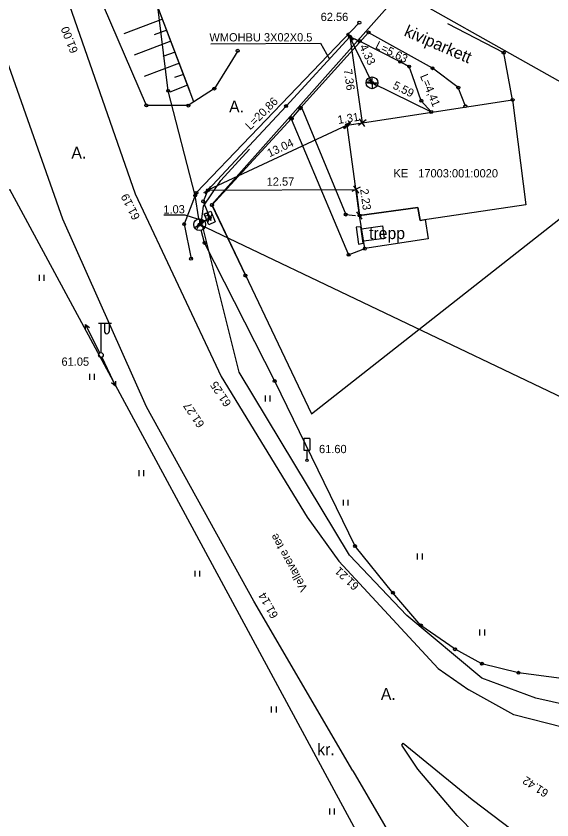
# Model space of a CAD drawing. Extents: x 640470 to 641717, y 6457253 to 6458105.
# Drawn here: x 641542.7 to 641588.1, y 6457546 to 6457614.1 of the extents above; entities that cross this region are included whole.
import ezdxf

# ---------------------------------------------------------------- set-up
doc = ezdxf.new("R2010")
doc.units = 0
for name, color, linetype in [('Level 1', 7, 'Continuous'), ('Level 10', 7, 'Continuous'), ('Level 16', 7, 'Continuous'), ('Level 17', 7, 'Continuous'), ('Level 2', 7, 'Continuous'), ('Level 20', 7, 'Continuous'), ('Level 26', 7, 'Continuous'), ('Level 28', 7, 'Continuous'), ('Level 30', 7, 'Continuous'), ('Level 39', 7, 'Continuous'), ('Level 40', 7, 'Continuous'), ('Level 41', 7, 'Continuous'), ('Level 42', 7, 'Continuous'), ('Level 59', 7, 'Continuous'), ('Level 61', 7, 'Continuous'), ('Level 62', 7, 'Continuous')]:
    doc.layers.add(name, color=color, linetype=linetype)

msp = doc.modelspace()

# ---------------------------------------------------------------- linework, layer by layer
at = {"layer": 'Level 1'}
msp.add_lwpolyline([(641570.76, 6457604.89), (641584.81, 6457607.03), (641585.92, 6457598.12), (641576.95, 6457596.79), (641576.78, 6457597.91), (641571.82, 6457597.22), (641570.76, 6457604.89)], dxfattribs=at)
at = {"layer": 'Level 10'}
for q in [(641572.88, 6457608.97), (641572.38, 6457608.47), (641573.38, 6457608.47), (641572.88, 6457607.97)]:
    msp.add_line((641572.88, 6457608.47), q, dxfattribs=at)
msp.add_circle((641572.88, 6457608.47), 0.5, dxfattribs=at)
at = {"layer": 'Level 16'}
for p, q in [((641558.25, 6457596.45), (641557.84, 6457596.18)), ((641558.25, 6457596.95), (641558.25, 6457596.45)), ((641558.25, 6457596.45), (641558.66, 6457596.18))]:
    msp.add_line(p, q, dxfattribs=at)
msp.add_circle((641558.25, 6457596.45), 0.5, dxfattribs=at)
at = {"layer": 'Level 17'}
for points in [[(641555.58, 6457607.79), (641554.22, 6457618.88)], [(641577.9, 6457606), (641577.06, 6457606.95), (641576.31, 6457609.06), (641576.03, 6457609.85), (641575.27, 6457610.25), (641571.83, 6457612.01), (641571.01, 6457612.38), (641565.59, 6457606.5), (641558.95, 6457599.36), (641558.55, 6457598.42), (641559.11, 6457597.02)], [(641571.01, 6457612.38), (641571.83, 6457612.01)], [(641575.27, 6457610.25), (641576.03, 6457609.85)], [(641557.87, 6457598.92), (641555.58, 6457607.79)], [(641558.17, 6457596.94), (641557.87, 6457598.92)], [(641558.44, 6457596.65), (641559.11, 6457597.02)], [(641558.25, 6457596.45), (641558.44, 6457596.65)], [(641558.67, 6457594.9), (641558.38, 6457595.97)], [(641564.62, 6457583.18), (641558.67, 6457594.9)], [(641571.44, 6457569.19), (641564.62, 6457583.18)], [(641574.65, 6457565.23), (641571.44, 6457569.19)], [(641577.03, 6457562.46), (641574.65, 6457565.23)], [(641579.92, 6457560.44), (641577.03, 6457562.46)], [(641582.21, 6457559.21), (641579.92, 6457560.44)], [(641585.31, 6457558.45), (641582.21, 6457559.21)], [(641588.97, 6457557.96), (641585.31, 6457558.45)]]:
    msp.add_lwpolyline(points, dxfattribs=at)
at = {"layer": 'Level 2'}
for points in [[(641571.82, 6457597.22), (641576.78, 6457597.91), (641576.95, 6457596.79), (641577.39, 6457596.87), (641577.63, 6457595.25), (641572.27, 6457594.41), (641571.82, 6457597.22)], [(641573.77, 6457596.35), (641573.91, 6457595.27), (641572.62, 6457595.1), (641572.16, 6457595.05), (641572, 6457596.1), (641573.77, 6457596.35)], [(641571.53, 6457596.23), (641571.74, 6457594.78), (641572.12, 6457594.87), (641571.94, 6457596.27), (641571.53, 6457596.23)]]:
    msp.add_lwpolyline(points, dxfattribs=at)
at = {"layer": 'Level 20'}
for p, q in [((641549.67, 6457588.09), (641550.77, 6457588.09)), ((641549.67, 6457588.09), (641550.77, 6457588.09)), ((641549.87, 6457588.09), (641549.87, 6457585.59)), ((641549.87, 6457588.09), (641549.87, 6457585.59)), ((641550.17, 6457588.09), (641550.17, 6457587.39)), ((641550.17, 6457588.09), (641550.17, 6457587.39)), ((641550.57, 6457588.09), (641550.57, 6457587.39)), ((641550.57, 6457588.09), (641550.57, 6457587.39))]:
    msp.add_line(p, q, dxfattribs=at)
msp.add_circle((641549.87, 6457585.39), 0.2, dxfattribs=at)
msp.add_circle((641549.87, 6457585.39), 0.2, dxfattribs=at)
msp.add_arc((641550.37, 6457587.3898), 0.2, 179.939306, 0.060697, dxfattribs=at)
msp.add_arc((641550.37, 6457587.3898), 0.2, 179.939306, 0.060697, dxfattribs=at)
at = {"layer": 'Level 26'}
msp.add_lwpolyline([(641559.19, 6457597.6), (641559.58, 6457596.68), (641559.03, 6457596.44), (641558.64, 6457597.36)], close=True, dxfattribs=at)
for points in [[(641549.78, 6457585.57), (641548.57, 6457587.98)], [(641548.57, 6457587.58), (641548.57, 6457587.98), (641548.9, 6457587.73)], [(641549.95, 6457585.21), (641551.1, 6457582.76)], [(641551.11, 6457583.17), (641551.1, 6457582.76), (641550.78, 6457583.02)], [(641567.6, 6457578.32), (641567.1, 6457578.32)], [(641567.1, 6457578.32), (641567.1, 6457577.32)], [(641567.6, 6457578.32), (641567.1, 6457578.32)], [(641567.1, 6457578.32), (641567.1, 6457577.32)], [(641567.6, 6457578.32), (641567.6, 6457577.32)], [(641567.6, 6457578.32), (641567.6, 6457577.32)], [(641567.1, 6457577.32), (641567.6, 6457577.32)], [(641567.1, 6457577.32), (641567.6, 6457577.32)], [(641567.35, 6457577.32), (641567.35, 6457576.57)], [(641567.35, 6457577.32), (641567.35, 6457576.57)]]:
    msp.add_lwpolyline(points, dxfattribs=at)
for centre, radius in [((641559.0308, 6457597.2036), 0.03), ((641559.1892, 6457596.8364), 0.03), ((641549.87, 6457585.39), 0.2), ((641549.87, 6457585.39), 0.2), ((641567.35, 6457576.47), 0.1), ((641567.35, 6457576.47), 0.1)]:
    msp.add_circle(centre, radius, dxfattribs=at)
at = {"layer": 'Level 28'}
for points in [[(641572.59, 6457612.74), (641566.8, 6457606.34)], [(641566.8, 6457606.34), (641566.04, 6457605.45)], [(641566.04, 6457605.45), (641559.3, 6457598.11)], [(641559.3, 6457598.11), (641562.14, 6457592.13)]]:
    msp.add_lwpolyline(points, dxfattribs=at)
at = {"layer": 'Level 30'}
for points in [[(641571.26, 6457550.12), (641562.86, 6457564.52), (641553.74, 6457581.01), (641546.63, 6457596.9), (641541.01, 6457612.79), (641535.45, 6457630.76), (641531.65, 6457647.26), (641528.49, 6457663.74), (641525.3, 6457682.08), (641520.35, 6457716.22), (641517.65, 6457734.11), (641511.35, 6457773.17), (641504.96, 6457804.36), (641497.37, 6457833.29), (641487.3, 6457869.99), (641475.16, 6457911.81), (641468.32, 6457933.12), (641456.69, 6457969.87), (641449.37, 6457993.21), (641441.28, 6458014.73)], [(641524.87, 6457726.6), (641528.68, 6457700.73), (641531.62, 6457682.92), (641534.93, 6457664.83), (641538.2, 6457648.55), (641542.19, 6457632.3), (641547.22, 6457615.04), (641552.79, 6457599.07), (641560.09, 6457583.57), (641567.37, 6457571.63), (641570.05, 6457567.91), (641578.5, 6457558.81), (641581.1, 6457557)], [(641561.48, 6457611.19), (641560.8, 6457610.09), (641559.5, 6457607.98), (641557.29, 6457606.54), (641553.73, 6457606.55), (641549.47, 6457616.47), (641547.91, 6457620.11), (641541.5, 6457643.43), (641536.89, 6457667.6), (641536.05, 6457671.48), (641534.91, 6457673.15)], [(641571.8, 6457613.57), (641571.8, 6457613.57), (641557.97, 6457599.14), (641557.97, 6457599.14), (641556.94, 6457596.49), (641557.53, 6457593.56)], [(641584.81, 6457607.03), (641584.05, 6457611.02), (641579.3, 6457613.47)], [(641580.8, 6457606.49), (641580.2, 6457608.07), (641578.01, 6457609.71), (641572.62, 6457612.72)], [(641559.5, 6457607.98), (641557.29, 6457606.54)], [(641566.91, 6457606.31), (641570.65, 6457597.3)], [(641566.02, 6457605.43), (641570.89, 6457593.89)], [(641604.01, 6457560.66), (641604.88, 6457558.45), (641602.27, 6457556.78), (641600.11, 6457555.78), (641597.73, 6457555.18), (641595.14, 6457554.96), (641592.33, 6457555.04), (641586.77, 6457556.29), (641582.19, 6457557.98), (641575.83, 6457563.31), (641570.96, 6457568.42), (641561.61, 6457583.95), (641558.41, 6457596.71), (641558.57, 6457598.01), (641560.05, 6457600.19), (641562.48, 6457602.84)], [(641540.78, 6457597.66), (641542.11, 6457599.46), (641569.64, 6457548.51), (641586.06, 6457518.17)], [(641570.65, 6457597.3), (641571.47, 6457597.22)], [(641570.89, 6457593.89), (641572.27, 6457594.41)], [(641612.76, 6457560.48), (641607.67, 6457556.51), (641607.67, 6457556.51), (641604.08, 6457554.91), (641600.36, 6457553.55), (641596.95, 6457553.16), (641592.38, 6457553.32), (641589.12, 6457553.82), (641584.92, 6457554.89), (641581.1, 6457557)], [(641588.28, 6457542.81), (641593.53, 6457539.95), (641594.34, 6457537.99), (641593.35, 6457537.48), (641591.03, 6457538.03), (641587.84, 6457539.69), (641583.26, 6457543.13), (641580.11, 6457546.35), (641576.76, 6457550.27), (641575.41, 6457552.3), (641575.52, 6457552.47), (641581.37, 6457547.69), (641584.77, 6457545.12), (641588.28, 6457542.81)], [(641571.26, 6457550.12), (641577.77, 6457538.96), (641582.16, 6457530.08), (641582.16, 6457530.08), (641591.06, 6457512.34)]]:
    msp.add_lwpolyline(points, dxfattribs=at)
at = {"layer": 'Level 39'}
for centre in [(641566.8, 6457606.34), (641566.04, 6457605.45)]:
    msp.add_circle(centre, 0.1507, dxfattribs=at)
at = {"layer": 'Level 40'}
msp.add_lwpolyline([(641559.28, 6457598.14), (641567.75, 6457580.4), (641597.43, 6457603.72), (641575.33, 6457616.18)], close=True, dxfattribs=at)
msp.add_lwpolyline([(641559.28, 6457598.14), (641567.75, 6457580.4), (641597.43, 6457603.72), (641575.33, 6457616.18)], close=True, dxfattribs=at)
at = {"layer": 'Level 41'}
for points in [[(641544.66, 6457591.68), (641544.66, 6457592.18)], [(641544.66, 6457591.68), (641544.66, 6457592.18)], [(641545.06, 6457591.68), (641545.06, 6457592.18)], [(641545.06, 6457591.68), (641545.06, 6457592.18)], [(641548.94, 6457583.3), (641548.94, 6457583.8)], [(641548.94, 6457583.3), (641548.94, 6457583.8)], [(641549.34, 6457583.3), (641549.34, 6457583.8)], [(641549.34, 6457583.3), (641549.34, 6457583.8)], [(641563.83, 6457581.46), (641563.83, 6457581.96)], [(641563.83, 6457581.46), (641563.83, 6457581.96)], [(641564.23, 6457581.46), (641564.23, 6457581.96)], [(641564.23, 6457581.46), (641564.23, 6457581.96)], [(641553.13, 6457575.12), (641553.13, 6457575.62)], [(641553.13, 6457575.12), (641553.13, 6457575.62)], [(641553.53, 6457575.12), (641553.53, 6457575.62)], [(641553.53, 6457575.12), (641553.53, 6457575.62)], [(641570.46, 6457572.62), (641570.46, 6457573.12)], [(641570.46, 6457572.62), (641570.46, 6457573.12)], [(641570.86, 6457572.62), (641570.86, 6457573.12)], [(641570.86, 6457572.62), (641570.86, 6457573.12)], [(641576.75, 6457568.06), (641576.75, 6457568.56)], [(641576.75, 6457568.06), (641576.75, 6457568.56)], [(641577.15, 6457568.06), (641577.15, 6457568.56)], [(641577.15, 6457568.06), (641577.15, 6457568.56)], [(641557.87, 6457566.6), (641557.87, 6457567.1)], [(641557.87, 6457566.6), (641557.87, 6457567.1)], [(641558.27, 6457566.6), (641558.27, 6457567.1)], [(641558.27, 6457566.6), (641558.27, 6457567.1)], [(641582.04, 6457561.61), (641582.04, 6457562.11)], [(641582.04, 6457561.61), (641582.04, 6457562.11)], [(641582.44, 6457561.61), (641582.44, 6457562.11)], [(641582.44, 6457561.61), (641582.44, 6457562.11)], [(641564.36, 6457555.09), (641564.36, 6457555.59)], [(641564.36, 6457555.09), (641564.36, 6457555.59)], [(641564.76, 6457555.09), (641564.76, 6457555.59)], [(641564.76, 6457555.09), (641564.76, 6457555.59)], [(641569.3, 6457546.43), (641569.3, 6457546.93)], [(641569.3, 6457546.43), (641569.3, 6457546.93)], [(641569.7, 6457546.43), (641569.7, 6457546.93)], [(641569.7, 6457546.43), (641569.7, 6457546.93)]]:
    msp.add_lwpolyline(points, dxfattribs=at)
at = {"layer": 'Level 42'}
for points in [[(641557.77, 6457606.85), (641553.53, 6457618.05)], [(641557.41, 6457607.79), (641553.53, 6457618.05)], [(641555.11, 6457613.87), (641551.83, 6457612.63)], [(641555.11, 6457613.87), (641551.83, 6457612.63)], [(641555.46, 6457612.93), (641554.39, 6457612.53)], [(641555.46, 6457612.93), (641554.39, 6457612.53)], [(641555.82, 6457612), (641552.69, 6457610.81)], [(641555.82, 6457612), (641552.69, 6457610.81)], [(641556.17, 6457611.06), (641555.14, 6457610.69)], [(641556.17, 6457611.06), (641555.14, 6457610.69)], [(641556.53, 6457610.13), (641553.54, 6457609.01)], [(641556.53, 6457610.13), (641553.54, 6457609.01)], [(641556.88, 6457609.19), (641556.13, 6457608.92)], [(641556.88, 6457609.19), (641556.13, 6457608.92)], [(641557.23, 6457608.26), (641555.72, 6457607.69)], [(641557.23, 6457608.26), (641555.72, 6457607.69)]]:
    msp.add_lwpolyline(points, dxfattribs=at)
at = {"layer": 'Level 61'}
for p, q in [((641570.79, 6457612.7), (641571.23, 6457612.06)), ((641570.7, 6457612.62), (641571.32, 6457612.14)), ((641571.01, 6457612.38), (641572.05, 6457605.09)), ((641572.88, 6457608.47), (641571.01, 6457612.38)), ((641571.36, 6457612.38), (641571.36, 6457612.38)), ((641571.36, 6457612.38), (641571.36, 6457612.38)), ((641559.19, 6457611.78), (641568.51, 6457611.83)), ((641568.51, 6457611.83), (641569.28, 6457610.47)), ((641569.42, 6457611.03), (641569.42, 6457611.03)), ((641573.19, 6457608.23), (641572.57, 6457608.71)), ((641572.49, 6457608.47), (641573.27, 6457608.47)), ((641573.26, 6457608.38), (641572.5, 6457608.56)), ((641572.88, 6457608.47), (641577.9, 6457606)), ((641573.23, 6457608.47), (641573.23, 6457608.47)), ((641573.23, 6457608.47), (641573.23, 6457608.47)), ((641573.23, 6457608.47), (641573.23, 6457608.47)), ((641577.55, 6457606), (641577.55, 6457606)), ((641578.25, 6457606), (641578.25, 6457606)), ((641571, 6457605.2), (641570.52, 6457604.58)), ((641572.37, 6457605.32), (641571.73, 6457604.86)), ((641572.27, 6457604.77), (641571.83, 6457605.41)), ((641570.76, 6457604.89), (641558.95, 6457599.36)), ((641570.44, 6457604.66), (641571.08, 6457605.12)), ((641570.76, 6457604.89), (641572.05, 6457605.09)), ((641571.11, 6457604.89), (641571.11, 6457604.89)), ((641571.11, 6457604.89), (641571.11, 6457604.89)), ((641571.11, 6457604.89), (641571.11, 6457604.89)), ((641571.11, 6457604.89), (641571.11, 6457604.89)), ((641571.11, 6457604.89), (641571.11, 6457604.89)), ((641571.7, 6457605.09), (641571.7, 6457605.09)), ((641572.4, 6457605.09), (641572.4, 6457605.09)), ((641562.8, 6457603.88), (641562.8, 6457603.88)), ((641562.8, 6457603.88), (641562.8, 6457603.88)), ((641571.3, 6457599.75), (641571.74, 6457599.11)), ((641558.6, 6457599.18), (641559.3, 6457599.54)), ((641558.6, 6457599.36), (641558.6, 6457599.36)), ((641558.71, 6457599.05), (641559.19, 6457599.67)), ((641558.95, 6457599.36), (641571.52, 6457599.43)), ((641559.3, 6457599.36), (641559.3, 6457599.36)), ((641571.87, 6457599.61), (641571.17, 6457599.25)), ((641571.52, 6457599.43), (641571.82, 6457597.22)), ((641571.87, 6457599.43), (641571.87, 6457599.43)), ((641571.87, 6457599.43), (641571.87, 6457599.43)), ((641555.21, 6457597.27), (641557, 6457597.27)), ((641557, 6457597.27), (641558.69, 6457596.74)), ((641559.11, 6457597.02), (641558.25, 6457596.45)), ((641559.31, 6457597.36), (641558.91, 6457596.68)), ((641559.46, 6457597.02), (641559.46, 6457597.02)), ((641571.47, 6457597.22), (641571.47, 6457597.22)), ((641572.04, 6457596.9), (641571.6, 6457597.54)), ((641572.17, 6457597.22), (641572.17, 6457597.22)), ((641558.05, 6457596.11), (641558.45, 6457596.79)), ((641590.16, 6457581.23), (641558.25, 6457596.45)), ((641558.6, 6457596.45), (641558.6, 6457596.45))]:
    msp.add_line(p, q, dxfattribs=at)
at = {"layer": 'Level 62'}
for centre in [(641571.8, 6457613.57), (641572.59, 6457612.74), (641571.01, 6457612.38), (641571.83, 6457612.01), (641561.48, 6457611.19), (641584.05, 6457611.02), (641575.27, 6457610.25), (641576.03, 6457609.85), (641578.01, 6457609.71), (641572.88, 6457608.47), (641555.58, 6457607.79), (641555.58, 6457607.79), (641559.5, 6457607.98), (641580.2, 6457608.07), (641553.73, 6457606.55), (641557.29, 6457606.54), (641565.59, 6457606.5), (641577.06, 6457606.95), (641580.8, 6457606.49), (641584.81, 6457607.03), (641566.8, 6457606.34), (641577.9, 6457606), (641566.04, 6457605.45), (641570.76, 6457604.89), (641557.87, 6457598.92), (641557.87, 6457598.92), (641557.97, 6457599.14), (641558.95, 6457599.36), (641558.55, 6457598.42), (641559.3, 6457598.11), (641558.8, 6457597.29), (641559.11, 6457597.02), (641570.65, 6457597.3), (641571.82, 6457597.22), (641556.94, 6457596.49), (641558.25, 6457596.45), (641558.25, 6457596.45), (641558.44, 6457596.65), (641558.67, 6457594.9), (641558.67, 6457594.9), (641572.27, 6457594.41), (641557.53, 6457593.56), (641570.89, 6457593.89), (641562.14, 6457592.13), (641564.62, 6457583.18), (641564.62, 6457583.18), (641571.44, 6457569.19), (641571.44, 6457569.19), (641574.65, 6457565.23), (641574.65, 6457565.23), (641577.03, 6457562.46), (641577.03, 6457562.46), (641579.92, 6457560.44), (641579.92, 6457560.44), (641582.21, 6457559.21), (641582.21, 6457559.21), (641585.31, 6457558.45), (641585.31, 6457558.45)]:
    msp.add_circle(centre, 0.125, dxfattribs=at)

# ---------------------------------------------------------------- texts
at = {"layer": 'Level 1'}
msp.add_text('KE', height=0.70002, dxfattribs=at).set_placement((641574.7, 6457600.46))
at = {"layer": 'Level 2'}
msp.add_text('kiviparkett', height=0.9999, rotation=336.634489, dxfattribs=at).set_placement((641575.53, 6457612.49))
msp.add_text('trepp', height=1.00002, dxfattribs=at).set_placement((641572.63, 6457595.22))
at = {"layer": 'Level 30'}
for s, p in [('A.', (641560.75, 6457605.96)), ('A.', (641547.37, 6457602.05)), ('A.', (641573.63, 6457556.15)), ('kr.', (641568.23, 6457551.45))]:
    msp.add_text(s, height=1.00002, dxfattribs=at).set_placement(p)
at = {"layer": 'Level 59'}
for s, p in [('62.56', (641568.52, 6457613.71)), ('61.05', (641546.53, 6457584.48)), ('61.60', (641568.38, 6457577.07)), ('61.60', (641568.38, 6457577.07))]:
    msp.add_text(s, height=0.70002, dxfattribs=at).set_placement(p)
for s, rotation, p in [('61.00', 111.668675, (641547.96, 6457611.15)), ('61.19', 117.049742, (641553.22, 6457597.07)), ('61.19', 117.049742, (641553.22, 6457597.07)), ('61.25', 123.856869, (641560.98, 6457581.3)), ('61.25', 123.856869, (641560.98, 6457581.3)), ('61.27', 123.856869, (641558.7, 6457579.52)), ('61.27', 123.856869, (641558.7, 6457579.52)), ('61.21', 136.485861, (641571.83, 6457565.87)), ('61.21', 136.485861, (641571.83, 6457565.87)), ('61.14', 119.089383, (641564.95, 6457563.3)), ('61.14', 119.089383, (641564.95, 6457563.3)), ('61.42', 146.617128, (641587.92, 6457548.42)), ('61.42', 146.617128, (641587.92, 6457548.42))]:
    msp.add_text(s, height=0.70002, rotation=rotation, dxfattribs=at).set_placement(p)
at = {"layer": 'Level 61'}
msp.add_text('WMOHBU 3X02X0.5', height=0.70002, dxfattribs=at).set_placement((641559.08, 6457611.98))
for s, height, rotation, p in [('L=5,63', 0.70002, 333.615692, (641573.1, 6457611.42)), ('4.33', 0.70002, 295.559964, (641571.8, 6457611.54)), ('7.36', 0.69996, 278.1191, (641570.48, 6457609.59)), ('5.59', 0.70002, 333.801344, (641574.58, 6457608.02)), ('L=4,41', 0.69996, 292.657178, (641576.94, 6457609.04)), ('L=20,86', 0.70002, 44.71495, (641562.54, 6457604.43)), ('1.31', 0.70002, 8.812903, (641570.02, 6457604.98)), ('13.04', 0.70002, 25.091214, (641564.18, 6457602.15)), ('12.57', 0.70002, 0.319067, (641563.94, 6457599.74)), ('2.23', 0.70002, 277.730456, (641571.87, 6457599.44)), ('1.03', 0.70002, 1.297161, (641555.18, 6457597.37))]:
    msp.add_text(s, height=height, rotation=rotation, dxfattribs=at).set_placement(p)
at = {"layer": 'Level 62'}
msp.add_text('17003:001:0020', height=0.70002, dxfattribs=at).set_placement((641576.8, 6457600.45))
msp.add_text('Vellavere tee', height=0.70002, rotation=118.929256, dxfattribs=at).set_placement((641567.45, 6457565.56))
msp.add_text('Vellavere tee', height=0.70002, rotation=118.929256, dxfattribs=at).set_placement((641567.45, 6457565.56))

doc.saveas('drawing.dxf')
